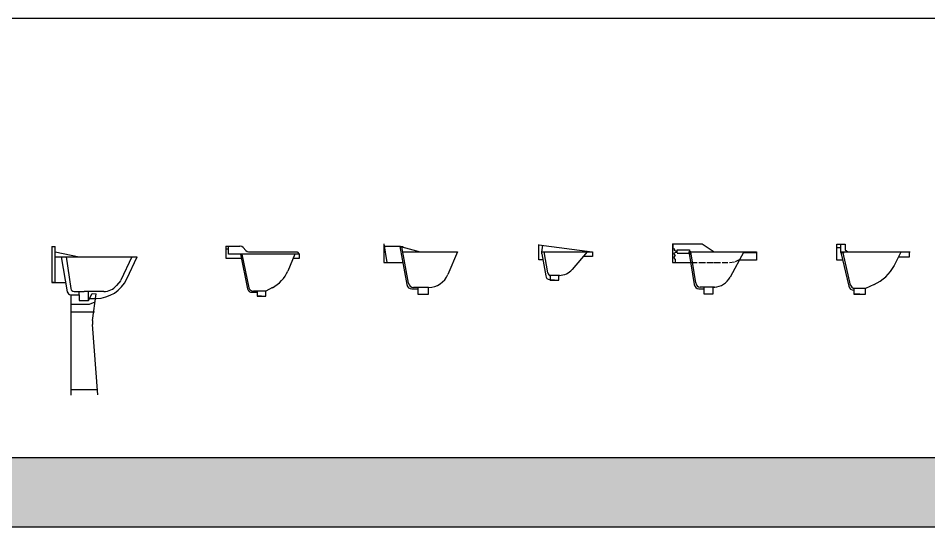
# Model space of a CAD drawing. Header units: millimetres. Extents: x 4994 to 37440, y 17304 to 30205.
# Drawn here: x 22950 to 28037, y 17304 to 20144 of the extents above; entities that cross this region are included whole.
import ezdxf

# ---------------------------------------------------------------- set-up
doc = ezdxf.new("R2010")
doc.units = ezdxf.units.MM
doc.layers.add('www.cad-blocks.net', color=7, linetype='Continuous')

# ---------------------------------------------------------------- blocks, each defined once
blk = doc.blocks.new('A$C5FB71BBB')
for p, q in [((0, 1.2445), (0, 0.9444)), ((0, 1.2445), (0.0284, 1.2445)), ((0.0284, 0.9444), (0.0284, 1.2445)), ((0.0284, 1.2007), (0.23, 1.1596)), ((0.0284, 1.1596), (0.7175, 1.1596)), ((0.0797, 1.1596), (0.1306, 0.8653)), ((0.12, 1.1596), (0.1603, 0.8929)), ((0.6703, 1.1596), (0.5786, 0.9624)), ((0.6301, 0.9743), (0.7175, 1.1596)), ((0, 1.1148), (0, 0.9444)), ((0, 0.9444), (0.088, 0.9444)), ((0, 0.9444), (0.0284, 0.9444)), ((0.0175, 0.9444), (0.0064, 0.9444)), ((0.088, 0.9444), (0.1164, 0.9444)), ((0.5785, 0.9589), (0.5438, 0.9181)), ((0.1586, 0.8413), (0.1824, 0.8413)), ((0.1641, 0), (0.1641, 0.8413)), ((0.1824, 0.8413), (0.23, 0.8413)), ((0.1885, 0.8683), (0.2716, 0.8683)), ((0.2191, 0.8413), (0.23, 0.8413)), ((0.23, 0.8413), (0.23, 0.8683)), ((0.23, 0.8413), (0.23, 0.792)), ((0.4364, 0.8683), (0.2716, 0.8683)), ((0.3081, 0.7917), (0.3404, 0.85)), ((0.3083, 0.8413), (0.3083, 0.8683)), ((0.3083, 0.792), (0.3083, 0.8413)), ((0.3404, 0.85), (0.3733, 0.8483)), ((0.3422, 0.6241), (0.3733, 0.8483)), ((0.23, 0.792), (0.3083, 0.792)), ((0.318, 0.81), (0.3738, 0.81)), ((0.318, 0.7606), (0.3639, 0.7807)), ((0.1604, 0.6979), (0.318, 0.6979)), ((0.1641, 0.7606), (0.318, 0.7606)), ((0.318, 0.6979), (0.3583, 0.6979)), ((0.3877, 0.003), (0.3413, 0.5922)), ((0.1641, 0.0479), (0.3845, 0.0479))]:
    blk.add_line(p, q)
for centre, radius, start, end in [((0.3713, 1.096), 0.286, 270.49324, 334.81491), ((0.4354, 1.011), 0.1427, 270.41396, 319.41867), ((0.1589, 0.87), 0.0287, 189.45031, 269.46234), ((0.1887, 0.8969), 0.0287, 188.21351, 269.46054), ((0.4858, 0.6039), 0.1449, 171.99195, 184.62087)]:
    blk.add_arc(centre, radius, start, end)
blk = doc.blocks.new('A$C587247ED')
for p, q in [((0, 0.28), (0.0782, 0.28)), ((0, 0.28), (0, 0.2133)), ((0.0004, 0.2646), (0.016, 0.2646)), ((0.0149, 0.2351), (0.0149, 0.28)), ((0.0817, 0.2798), (0.0782, 0.28)), ((0.0899, 0.2773), (0.0817, 0.2798)), ((0.0968, 0.2723), (0.0899, 0.2773)), ((0.0968, 0.2723), (0.1128, 0.2556)), ((0.1128, 0.2556), (0.1196, 0.2507)), ((0, 0.2133), (0.0882, 0.2133)), ((0.41, 0.2351), (0.0149, 0.2351)), ((0.0928, 0.2351), (0.0149, 0.2351)), ((0.0836, 0.2351), (0.1222, 0.0412)), ((0.1302, 0.0476), (0.0928, 0.2351)), ((0.1196, 0.2507), (0.1279, 0.2481)), ((0.1279, 0.2481), (0.1314, 0.2479)), ((0.1314, 0.2479), (0.3985, 0.2479)), ((0.3869, 0.2352), (0.3468, 0.1408)), ((0.41, 0.2107), (0.3757, 0.2107)), ((0.3985, 0.2479), (0.41, 0.2351)), ((0.41, 0.2351), (0.41, 0.2107)), ((0.1468, 0.0221), (0.1752, 0.0221)), ((0.1752, 0.0285), (0.1548, 0.0285)), ((0.1752, 0.0285), (0.1752, 0.0003)), ((0.225, 0.0285), (0.1752, 0.0285)), ((0.2611, 0.0481), (0.225, 0.0285)), ((0.225, 0), (0.225, 0.0285)), ((0.175, 0), (0.225, 0)), ((0.2, 0), (0.175, 0))]:
    blk.add_line(p, q)
for centre, radius, start, end in [((0.1705, 0.2178), 0.1925, 298.1065, 336.4127), ((0.1459, 0.0464), 0.0243, 192.4464, 271.9246), ((0.1539, 0.0529), 0.0243, 192.4809, 271.9243)]:
    blk.add_arc(centre, radius, start, end)
blk = doc.blocks.new('A$C665C1DCB')
for p, q in [((0, 0.28), (0.0164, 0.1759)), ((0, 0.28), (0, 0.1759)), ((0.093, 0.2655), (0.0018, 0.2655)), ((0.0887, 0.2662), (0.1275, 0.0528)), ((0.0887, 0.2662), (0.1066, 0.2662)), ((0.0998, 0.2645), (0.2027, 0.2357)), ((0.1369, 0.061), (0.0998, 0.2645)), ((0.1078, 0.2357), (0.41, 0.2357)), ((0.41, 0.2357), (0.3572, 0.1097)), ((0, 0.1759), (0.1066, 0.1759)), ((0.1563, 0.0284), (0.1897, 0.0284)), ((0.1897, 0.0366), (0.1657, 0.0366)), ((0.1897, 0.0366), (0.1897, 0.0004)), ((0.2479, 0.0366), (0.1897, 0.0366)), ((0.2495, 0.0371), (0.2401, 0.0371)), ((0.2479, 0), (0.2479, 0.0366)), ((0.1894, 0), (0.2479, 0))]:
    blk.add_line(p, q)
for centre, radius, start, end in [((0.2484, 0.155), 0.1179, 270.5619, 337.405), ((0.1566, 0.0579), 0.0295, 189.9223, 269.4005), ((0.166, 0.0661), 0.0295, 189.9572, 269.4006)]:
    blk.add_arc(centre, radius, start, end)
blk = doc.blocks.new('A$C02544991')
for p, q in [((0, 0.1142), (0, 0.2)), ((0, 0.1986), (0.2986, 0.1587)), ((0.0175, 0.1571), (0.0226, 0.1956)), ((0.0175, 0.1469), (0.0175, 0.1571)), ((0.0188, 0.1585), (0.3, 0.1585)), ((0.0515, 0.0417), (0.0307, 0.1584)), ((0.2702, 0.1585), (0.1876, 0.0609)), ((0.3, 0.1585), (0.3, 0.1322)), ((0.0232, 0.1142), (0, 0.1142)), ((0.0175, 0.1469), (0.0394, 0.0237)), ((0.3, 0.1322), (0.2479, 0.1322)), ((0.0599, 0.0033), (0.0651, 0.0003)), ((0.1155, 0.0269), (0.0618, 0.0269)), ((0.0651, 0.0269), (0.0651, 0.0003)), ((0.113, 0), (0.113, 0.0269)), ((0.0648, 0), (0.113, 0)), ((0.0889, 0), (0.0648, 0))]:
    blk.add_line(p, q)
for centre, radius, start, end in [((0.1138, 0.1239), 0.097, 270.9863, 319.4489), ((0.0636, 0.0277), 0.0246, 189.2242, 261.25), ((0.0759, 0.0457), 0.0248, 189.3095, 243.3145)]:
    blk.add_arc(centre, radius, start, end)
blk = doc.blocks.new('A$C29255D70')
for p, q in [((0, 0.28), (0.1666, 0.28)), ((0, 0.28), (0, 0.1759)), ((0.0041, 0.2501), (0.0041, 0.2788)), ((0.1666, 0.28), (0.2335, 0.2345)), ((0.0144, 0.2501), (0.0041, 0.2501)), ((0.0237, 0.2333), (0.0062, 0.225)), ((0.0062, 0.225), (0.0165, 0.2142)), ((0.0165, 0.2142), (0.0072, 0.2022)), ((0.0123, 0.2417), (0.0144, 0.2501)), ((0.0237, 0.2345), (0.0123, 0.2417)), ((0.0267, 0.2345), (0.0237, 0.2345)), ((0.0267, 0.2453), (0.0967, 0.2453)), ((0.0267, 0.2285), (0.0267, 0.2453)), ((0.0967, 0.2249), (0.0267, 0.2249)), ((0.0928, 0.237), (0.1222, 0.0528)), ((0.0967, 0.2453), (0.0967, 0.2166)), ((0.0967, 0.2417), (0.0967, 0.225)), ((0.1027, 0.2345), (0.0967, 0.2345)), ((0.1305, 0.061), (0.1027, 0.2345)), ((0.1049, 0.2357), (0.47, 0.2357)), ((0.399, 0.2345), (0.3223, 0.0929)), ((0.397, 0.2309), (0.47, 0.2309)), ((0.47, 0.2357), (0.47, 0.1879)), ((0, 0.1759), (0.1162, 0.1759)), ((0.0072, 0.2022), (0.0154, 0.1915)), ((0.0154, 0.1915), (0.0154, 0.1771)), ((0.1162, 0.1759), (0.1378, 0.1759)), ((0.1481, 0.1759), (0.1861, 0.1759)), ((0.1923, 0.1759), (0.2293, 0.1759)), ((0.2345, 0.1759), (0.2695, 0.1759)), ((0.2787, 0.1759), (0.3106, 0.1759)), ((0.3198, 0.1759), (0.3472, 0.1791)), ((0.3537, 0.1811), (0.3785, 0.1938)), ((0.47, 0.1879), (0.3733, 0.1879)), ((0.1475, 0.0284), (0.1768, 0.0284)), ((0.1768, 0.0366), (0.1558, 0.0366)), ((0.1768, 0.0366), (0.1768, 0.0004)), ((0.228, 0.0366), (0.1768, 0.0366)), ((0.2353, 0.0371), (0.218, 0.0371)), ((0.2294, 0.0371), (0.2211, 0.0371)), ((0.228, 0), (0.228, 0.0366)), ((0.1765, 0), (0.228, 0))]:
    blk.add_line(p, q)
for centre, radius, start, end in [((0.1496, 0.0558), 0.0275, 186.2136, 265.6918), ((0.1578, 0.064), 0.0275, 186.2487, 265.6921), ((0.2282, 0.1439), 0.107, 273.8109, 331.5875), ((0.2287, 0.14), 0.1029, 270.373, 274.9423)]:
    blk.add_arc(centre, radius, start, end)
blk = doc.blocks.new('A$C1E6A3D02')
for p, q in [((0, 0.1898), (0, 0.28)), ((0, 0.28), (0.0467, 0.28)), ((0.0211, 0.2582), (0, 0.2582)), ((0.0223, 0.2326), (0.0223, 0.28)), ((0.0467, 0.28), (0.0467, 0.2611)), ((0.0467, 0.2611), (0.0467, 0.248)), ((0.0407, 0.2326), (0.0196, 0.2326)), ((0.0223, 0.2326), (0.0658, 0.0438)), ((0.0223, 0.2326), (0.0407, 0.2326)), ((0.0256, 0.2364), (0.41, 0.2364)), ((0.0764, 0.0511), (0.0347, 0.2311)), ((0.0467, 0.248), (0.0603, 0.2364)), ((0.3578, 0.2347), (0.3208, 0.1597)), ((0.3588, 0.2072), (0.3452, 0.2072)), ((0.404, 0.2072), (0.3588, 0.2072)), ((0.404, 0.2349), (0.404, 0.2072)), ((0.0317, 0.1898), (0, 0.1898)), ((0.208, 0.0545), (0.1604, 0.0324)), ((0.0946, 0), (0.1604, 0)), ((0.1275, 0), (0.0946, 0)), ((0.1604, 0.0324), (0.095, 0.0324)), ((0.095, 0.0324), (0.095, 0.0004)), ((0.1604, 0), (0.1604, 0.0324))]:
    blk.add_line(p, q)
for centre, radius, start, end in [((0.113, 0.2695), 0.2351, 293.8506, 332.1569), ((0.1042, 0.0594), 0.029, 196.7031, 250.708), ((0.0946, 0.0524), 0.03, 196.6602, 268.686)]:
    blk.add_arc(centre, radius, start, end)
blk = doc.blocks.new('FORMAT')
at = {"layer": 'www.cad-blocks.net', "true_color": 0x546d8e}
h = blk.add_hatch(color=155, dxfattribs=at)
h.set_gradient(color1=(68, 68, 68), color2=(84, 109, 142), tint=1)
h.paths.add_polyline_path([(7231.1, 17691.3), (7231.1, 17303.6), (37440.3, 17303.6), (37440.3, 17691.3)])
at = {"layer": 'www.cad-blocks.net', "color": 155, "true_color": 0x546d8e}
for p, q in [((7231.1, 20144.1), (37440.3, 20144.1)), ((7231.1, 17691.3), (37440.3, 17691.3)), ((7231.1, 17691.3), (37440.3, 17691.3)), ((7231.1, 17691.3), (37440.3, 17691.3)), ((7231.1, 17691.3), (37440.3, 17691.3)), ((7231.1, 17303.6), (37440.3, 17303.6))]:
    blk.add_line(p, q, dxfattribs=at)

msp = doc.modelspace()

# ---------------------------------------------------------------- block references
at = {"color": 7}
for name, p, xscale, yscale, zscale in [('A$C665C1DCB', (24993.4, 18603.3), 1000, 1000, 1000), ('A$C02544991', (25857.5, 18680.6), 1000, 1000, 1000), ('A$C29255D70', (26604.2, 18604.5), 1000, 1000, 1000), ('A$C1E6A3D02', (27523.5, 18602.9), 1000, 1000, 1000), ('A$C5FB71BBB', (23137, 18039.1), 666.6666666665999, 666.6666666665999, 666.6666666665999), ('A$C587247ED', (24109.1, 18591.1), 1000, 1000, 1000)]:
    msp.add_blockref(name, p, dxfattribs=dict(at, xscale=xscale, yscale=yscale, zscale=zscale))
at = {"layer": 'www.cad-blocks.net'}
msp.add_blockref('FORMAT', (0, 0), dxfattribs=at)

doc.saveas('drawing.dxf')
